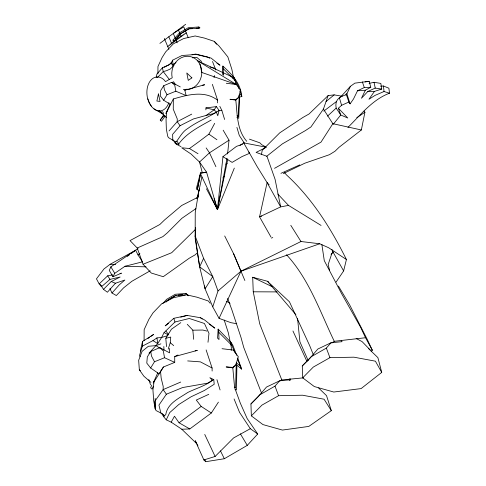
<?xml version="1.0" encoding="UTF-8"?>
<svg xmlns="http://www.w3.org/2000/svg" width="486" height="486" viewBox="0 0 486 486"><rect width="100%" height="100%" fill="white"/><g stroke="black" fill="none" stroke-linecap="round" stroke-linejoin="round"><path stroke-width="0.73" d="M144.081 340.692L144.154 329.63L148.856 319.399L152.999 312.881L161.723 303.756L173.399 297.772L186.527 294.814L197 297.201L208.3 300.986L210.165 303.276M157.907 73.933L157.956 66.533L162.087 57.555L165.72 51.826L173.38 43.819L183.629 38.564L195.159 35.964L204.357 38.06L214.271 41.383L219.089 46.073L227.843 56.898L231.852 69.322L233.614 77.882M140.138 356.718L139.525 355.369L142.404 346.123L142.526 341.494L153.631 334.423L150.788 336.458M205.882 109.879L205.943 107.91L216.41 106.622L219.095 110.45L217.746 115.765L216.422 112.114L214.144 109.83L205.943 107.91M231.227 350.376L231.336 347.429L228.323 332.813L224.21 320.074M195.609 227.314L195.184 238.505L199.655 266.875L205.074 288.842L212.746 306.854L219.058 318.342L230.844 322.661L236.749 323.737M348.857 102.03L341.609 105.304L338.384 108.226L347.782 118.013L340.753 115.006L336.172 108.099C334.629 100.055 339.1 96.605 346.427 94.752L350.424 86.314L354.859 83.149L369.178 81.296L370.782 87.243L365.375 90.22L357.502 90.797L353.456 99.059L350.078 103.846L348.857 102.03L346.427 94.752M222.916 66.09L222.424 74.018L223.669 75.233L222.916 66.09C232.296 74.759 240.503 83.191 241.828 96.514L239.513 97.079L238.735 118.335L236.816 117.181M218.141 329.125L217.582 338.153L219.004 339.544L218.736 332.272L218.141 329.125L231.081 342.539L232.709 344.926L236.658 355.309M217.637 102.886L217.594 100.225C204.606 90.11 187.626 94.782 173.338 98.974L173.265 109.21L177.262 118.9L177.208 121.676L180.051 125.716L172.627 134.336L172.785 140.15L175.622 141.809L177.074 141.256L179.036 144.433L175.13 143.018L172.907 139.676M168.186 349.179L170.246 342.727L170.75 337.071L165.811 338.305L166.504 346.627M242.605 144.275L236.5 146.353L222.953 156.668L217.461 209.618L206.435 188.75M227.582 153.934L229.021 140.187L223.153 130.187M207.996 342.272L208.986 333.341L204.442 323.488L189.327 318.482L174.96 322.011L164.08 332.606L161.619 337.466L157.707 343.62L156.535 344.556M201.921 177.007L198.908 190.791L195.244 212.443L195.153 235.953L199.655 266.875L212.765 276.613L218.001 290.962L212.746 306.854M261.462 154.633L262.197 150.344L279.723 132.866L302.972 117.424L309.023 114.003L328.129 95.584L334.186 94.879L342.156 96.246M226.998 158.315L217.461 209.618L200.341 173.411L200.706 172.858L202.018 172.822M200.706 172.858L197.359 189.649L198.908 190.791L199.4 189.406M156.164 77.632L156.875 74.097L162.427 67.742L169.438 64.577L171.619 62.487M200.718 172.949L197.359 189.649L196.253 188.969L200.341 173.411L206.574 172.159L217.461 209.618L234.313 168.101M283.314 173.605L304.868 163.187L329.465 154.682L334.994 151.243L339.155 147.203L361.353 129.975L364.913 112.272L364.099 111.033M227.788 159.122L217.461 209.618L214.156 198.719M140.333 351.135L142.526 341.494M214.004 77.626L214.502 75.549M336.105 282.068L343.626 270.915L346.421 259.542C330.954 228.402 312.243 198.549 286.454 174.881L284.529 172.554M198.938 190.913L196.745 198.847L198.61 195.688M198.908 190.791L199.509 188.641M198.458 28.334L198.847 26.985L188.282 27.738L179.601 32.793L172.992 40.131L174.049 41.237L180.415 33.905L188.854 28.856L198.458 28.334L199.849 27.866L198.847 26.985M238.407 97.601L235.746 99.673L229.957 99.29L235.789 100.086L238.407 97.601L240.625 90.305L236.257 84.485L234.276 77.869L197.595 60.805A16.767 14.926 -77.9 0 0 179.516 58.763A16.767 14.926 -77.9 0 0 172.226 77.766L165.495 81.624L164.304 80.111A17.059 11.488 83.6 0 0 151.468 79.534A17.059 11.488 83.6 0 0 147.252 96.757C148.273 101.902 150.727 107.102 155.38 109.872A17.059 11.488 83.6 0 0 168.903 102.582M235.789 365.016L232.758 367.373L226.166 366.942L232.806 367.847L235.789 365.016L238.316 356.706L233.341 350.078L222.035 348.699M266.705 156.292L282.36 143.886L305.445 130.57L310.937 126.955L323.427 109.064L328.129 95.584M151.778 385.082L150.617 387.749L152.039 389.134L153.248 386.485M170.203 103.773L165.896 113.438L167.032 111.549M157.774 372.798L153.199 383.059L154.354 381.146M138.085 248.48L110.881 266.844L109.277 270.398L112.928 276.765L121.464 273.168L120.036 273.466M199.655 266.875L203.591 258.321L195.153 235.953L195.597 238.14M219.058 318.342L240.965 271.194L300.974 241.506L319.739 243.772L328.627 247.726L346.421 259.542M365.375 90.22L361.444 98.287L367.817 91.483L375.222 88.1L381.717 89.059L380.824 83.41L374.056 82.304L369.074 83.379M173.338 98.974L166.613 112.345L166.048 119.714L166.352 129.118L167.713 136.226L168.442 137.611L172.785 140.15M164.104 67.335L169.438 64.577L171.272 62.712L172.603 60.203L181.983 55.501L196.387 54.462L211.033 58.059L219.982 65.221L216.932 63.174M112.928 276.765L114.757 273.32L124.981 266.279L142.513 261.833M229.021 140.187L209.496 152.811L199.533 162.026L202.273 172.67L206.574 172.159L199.533 162.026L191.01 153.989L181.691 147.774L189.473 148.528L198.938 141.669L208.889 134.148L214.678 123.347M232.758 367.373L234.604 387.506L240.363 403.252L247.161 418.549L257.714 434.01L247.253 445.376L224.338 458.735L205.76 461.7L203.877 459.95L195.238 440.729L196.952 443.888L181.8 429.241L171.187 422.17L166.224 419.801L169.742 412.59L178.799 404.51L191.132 396.752L204.387 390.489L214.198 384.268L213.791 379.651L209.855 377.683L212.449 380.283L213.791 379.651M171.187 422.17L174.474 416.223L179.073 422.796L189.795 428.95L211.319 413.009L218.414 402.129M178.01 354.968L174.711 356.584L174.729 362.38L163.436 366.985L154.013 381.814L152.944 390.1L153.716 400.914L155.265 409.012L156.097 410.585L161.631 413.398L164.232 415.998L163.715 416.739L166.224 419.801M170.616 104.539L163.667 100.231L167.032 94.727L175.847 91.204L186.174 95.596L184.789 90.202L187.104 89.066M159.165 373.904L150.654 368.011L154.493 361.742L164.535 357.732L174.729 362.38M165.811 338.305L171.449 329.192L180.798 322.637M159.943 372.647L163.436 366.985M180.276 86.909L171.673 82.353L163.752 85.718L160.738 90.451L160.271 95.93L163.667 100.231M169.438 348.438L169.578 352.836L159.779 347.648L150.757 351.487L147.325 356.876L146.79 363.109L150.654 368.011M323.427 109.064L332.843 123.693L320.997 142.131L274.535 168.338M165.301 115.905L161.48 121.3L160.228 120.078L163.588 115.073M166.382 394.213L158.952 405.081L160.83 412.96L164.274 415.372L164.232 415.998L165.781 414.588C167.488 403.265 179.261 398.186 187.76 392.469C195.973 388.399 205.153 386.024 212.449 380.283L207.777 383.15L182.621 387.549L166.382 394.213L163.144 389.614L163.211 386.455L161.164 378.144L160.508 371.055M381.717 89.059L374.427 91.417L368.953 99.253L375.077 95.378L384.013 91.52L389.547 93.191L388.873 88.209L383.478 85.998L380.562 86.216M216.41 106.622L214.144 109.83L206.119 115.461L193.41 118.949L180.051 125.716M178.532 144.227C186.557 132.909 199.436 126.737 211.185 120.042M333.226 124.325L340.753 115.006L338.384 108.226M165.987 302.122L167.451 300.427L175.896 295.379L185.494 294.856M318.597 387.98L326.537 395.659L331.324 410.658L308.804 426.416L282.415 430.067L262.95 424.588L251.353 415.864L250.94 403.951L259.961 394.717L274.997 386.133L279.663 380.793L290.683 379.742L289.893 378.545M368.364 348.407L377.895 357.623L381.729 372.404L361.11 388.593L333.767 392.032L314.302 386.552L302.705 377.829L302.292 365.915L311.319 356.681L326.349 348.098L331.015 342.758L342.047 341.676L341.251 340.486M160.228 120.078L164.541 115.158M169.043 130.934L177.208 121.676L191.739 114.125M150.186 270.799L131.919 281.248L123.614 287.84L116.33 295.549L111.987 292.991L119.362 284.778L124.866 280.033L115.419 283.253L107.4 292.232L103.5 289.346L100.541 284.875M175.926 38.801L180.452 33.741L189.066 28.723L192.663 28.437M166.485 301.393L167.494 300.269M162.865 303.507L166.637 299.315L175.318 294.261L185.883 293.508L188.683 295.786M340.449 97.182L350.424 86.314M148.971 353.201L155.945 345.613L160.884 343.857M331.039 254.391L333.104 252.185L331.871 249.44M347.958 127.405C360.679 114.836 372.325 99.679 389.547 93.191M157.312 77.626L163.235 71.582L166.589 70.689L170.331 68.976L172.834 66.491L171.272 62.712M251.353 415.864L261.948 405.111L278.587 395.695L302.596 395.221L324.065 399.219L331.324 410.658M302.705 377.829L313.3 367.076L329.939 357.66L353.948 357.186L375.417 361.183L381.729 372.404M103.5 289.346L111.209 281.546L120.133 277.014L109.982 279.377L101.544 286.655L99.162 283.909L96.453 278.83L103.998 268.946L110.091 264.317L135.655 250.254L137.975 254.889L142.1 261.201M250.94 403.951L258.054 396.795L266.498 387.056L279.663 380.793M302.292 365.915L309.412 358.759L317.856 349.021L331.015 342.758M203.877 459.95L215.11 456.463L233.559 437.965L250.333 428.688L257.714 434.01M332.333 250.879L333.104 252.185L331.865 253.406L328.172 264.524L329.611 270.386M195.809 229.046L171.698 252.708L143.06 264.25L137.21 248.024L130.029 240.594L159.864 224.477L164.614 219.897L181.661 205.493L198.337 197.024M99.162 283.909L107.692 275.823L112.795 274.869M327.491 116.16L336.172 108.099M197.529 252.647L195.032 254.907L189.297 258.194L163.247 276.704L151.304 273.047L143.06 264.25M209.43 324.241L214.8 328.135L204.612 319.982L200.481 317.747L187.122 315.426L173.806 318.324L165.204 325.851L168.624 323.251M218.001 290.962L240.965 271.194L319.739 243.772M222.795 177.955L224.526 176.479M326.063 101.507L334.186 94.879M345.68 94.545L346.834 93.67L350.078 103.846M371.164 351.147L372.355 350.248L367.228 339.331L349.647 304.874L338.456 286.096M323.755 111.118L336.458 101.531M211.319 413.009L201.186 406.418L179.073 422.796M280.616 380.848L281.807 379.955L303.319 377.853M159.894 43.382L185.658 24.3M127.217 256.426L129.628 254.664M131.439 253.34L135.655 250.254M331.871 343.043L334.265 341.293L365.539 337.734L372.355 350.248M147.944 338.487L149.652 337.272M195.864 208.64L181.879 218.311L167.293 232.891L162.859 236.627L137.21 248.024M240.017 145.357L243.68 142.854L266.401 147.258L256.098 152.404L266.972 156.285L275.082 179.328L280.659 206.884L259.56 216.865L270.951 237.016M142.404 346.123L152.987 340.601L156.96 337.91L161.619 337.466L167.676 335.644M224.617 119.483L221.859 110.456L219.095 110.45C209.18 117.144 197.723 121.16 188.058 128.304C181.946 131.73 179.364 138.425 175.13 143.018L176.327 144.178L181.023 146.657M356.791 117.673L364.913 112.272M137.975 254.889L139.907 253.722M168.107 299.911L176.102 295.245M225.929 164.213L227.223 163.472M173.873 65.567L172.925 64.401L176.054 62.645M171.844 82.723L173.66 81.739A16.767 14.926 -77.9 0 0 175.549 84.607M216.422 112.114L213.816 113.524L206.119 115.461M357.502 90.797L364.312 87.529L370.782 87.243M208.761 394.34L196.295 400.057L201.186 406.418M289.31 380.368L290.683 379.742M280.938 173.338L299.783 164.875M180.719 382.051L163.144 389.614L154.864 401.199L155.265 409.012L155.156 398.368M271.401 238.097L272.78 237.508M261.632 216.051L259.56 216.865L267.106 182.657L257.143 166.595L243.68 142.854M241.609 94.339L239.258 95.256L238.304 116.537L237.059 115.753M184.789 90.202L204.63 84.752L202.492 85.244M174.711 356.584L197.316 350.382L195.165 350.874M180.731 317.17L187.122 315.426M321.064 225.419L288.514 205.402L280.659 206.884L267.106 182.657L269.147 184.826M191.994 54.73L195.682 54.061L207.789 57.014L209.618 58.247M365.126 81.897L369.178 81.296M192.413 57.81L196.781 57.366L201.708 61.588M196.253 28.152L199.849 27.866M178.259 295.075L182.572 294.735M232.515 77.936L234.276 77.869L234.975 80.397L237.636 84.686L239.118 88.859M181.8 429.241L189.795 428.95M187.256 324.308L192.833 330.182L202.82 330.043L207 331.1M367.817 91.483L374.427 91.417M268.697 282.129L267.458 281.273L252.696 277.263L253.249 291.8L277.02 291.904M110.091 264.317L115.674 264.36M124.981 266.279L146.049 266.85M187.669 360.928L200.396 361.863L212.084 367.999L212.133 371.037M226.33 83.276L236.257 84.485L197.595 60.805L199.922 64.182L201.362 68.155L201.805 72.457A16.767 14.926 -77.9 0 1 183.283 89.357M361.353 129.975L332.843 123.693M210.152 67.068L214.283 68.113M236.257 84.485L201.805 72.457L199.922 64.182M249.427 139.148L259.828 142.811L261.723 144.707L265.818 146.936M111.209 281.546L115.419 283.253M226.604 301.496L229.24 302.608L230.048 303.841M235.072 389.365L236.433 389.948L236.919 365.126L241.554 369.105L237.715 358.079M234.295 387.16L235.631 387.773L236.269 362.848L240.874 366.383M252.696 277.263L272.203 286.716M161.783 111.549L163.083 112.205L163.557 114.994L166.358 117.503M356.165 338.493L362.088 341.609L370.162 349.896M164.08 332.606L168.405 334.909M153.989 108.834L162.421 113.833L163.557 114.994M189.473 148.528L198.027 153.734M222.953 156.668L232.138 162.391L242.01 156.583L249.476 153.339L248.832 152.039M160.246 348.359L155.945 345.613L148.37 346.287L142.112 351.311L138.668 360.296L139.336 369.803L143.874 376.2L150.939 382.354M152.987 340.601L157.707 343.62L156.96 337.91M208.889 134.148L216.926 139.737M200.481 317.747L202.267 319.047M187.997 295.3L185.883 293.508M170.246 342.727L173.678 345.601M139.336 369.803L140.46 370.788M158.794 110.62L162.421 113.833L159.293 110.626M171.673 82.353L174.76 85.196L175.847 91.204M159.779 347.648L163.296 350.886L164.535 357.732M172.992 40.131L174.049 41.237M223.439 68.854L234.975 80.397M218.736 332.272L231.883 345.425L234.799 352.295M277.81 194.029L288.514 205.402M286.533 254.761C309.151 279.28 320.055 311.708 334.265 341.293M295.901 314.703L267.458 281.273L289.443 301.794L309.685 345.655L313.355 354.768M214.271 41.383L216.592 44.232M169.207 79.285L163.235 71.582L162.427 67.742M246.754 141.286C236.846 130.102 237.35 114.058 235.789 100.086L235.746 99.673M165.933 331.015L168.581 334.635M206.161 147.944L209.496 152.811L215.912 166.686M250.333 428.688L239.543 412.347L234.076 398.951M244.233 142.957L239.294 135.46L236.907 127.393M107.692 275.823L109.982 279.377M290.804 225.346L300.974 241.506M161.631 413.398L163.715 416.739M151.407 106.276L149.305 102.88L147.823 98.877M110.881 266.844L114.757 273.32M240.376 433.84L247.253 445.376M100.468 284.772L101.544 286.655M333.104 252.185L343.626 270.915M167.032 94.727L164.402 89.77L163.752 85.718M154.493 361.742L151.492 356.098L150.757 351.487M224.702 235.971L233.681 253.905L244.871 280.531M203.591 258.321L212.765 276.613L205.074 288.842L204.588 285.871M219.83 106.379L221.859 110.456M197.28 444.55L197.93 445.869M204.782 459.72L205.76 461.7M220.462 450.856L224.338 458.735M365.539 337.734L360.655 327.357L341.579 293.611L324.284 260.666L321.866 244.567M204.746 434.435L215.11 456.463M109.933 288.593L111.987 292.991M292.943 330.984L306.97 361.487M175.513 142.392L176.327 144.178M308.173 360.569L299.905 341.81L297.56 318.452M233.681 253.905L240.965 271.194M188.27 37.708L183.738 26.876L173.295 33.455L177.214 42.823M178.514 30.168L181.029 36.171M168.818 36.772L171.327 42.78M164.341 38.461L168.897 49.347M237.332 358.601L241.554 369.105M281.807 379.955L259.712 323.816L253.249 291.8M212.51 61.509L215.82 70.008M326.349 348.098L329.939 357.66M274.997 386.133L278.587 395.695M227.63 298.386L231.877 309.837L240.965 337.357L243.765 347.508L261.626 393.332M239.859 90.943L241.828 96.514M362.343 81.897L364.312 87.529M212.364 84.345L217.594 100.225M206.125 349.914L212.084 367.999M148.807 379.548L150.532 384.827M173.806 318.324L174.96 322.011M216.944 379.657L220.079 389.942M339.337 97.637L341.609 105.304M231.081 342.539L231.883 345.425M374.056 82.304L375.222 88.1M383.478 85.998L384.013 91.52M192.833 330.182L193.689 339.307M172.603 60.203L172.925 64.401M163.837 346.494L163.958 350.254M158.448 93.95L156.881 101.039L160.052 101.446L158.448 93.95M175.804 39.463L167.743 46.589L186.247 32.878L175.804 39.463M191.873 77.875L188.246 80.372L186.794 72.961L191.873 77.875"/></g></svg>
